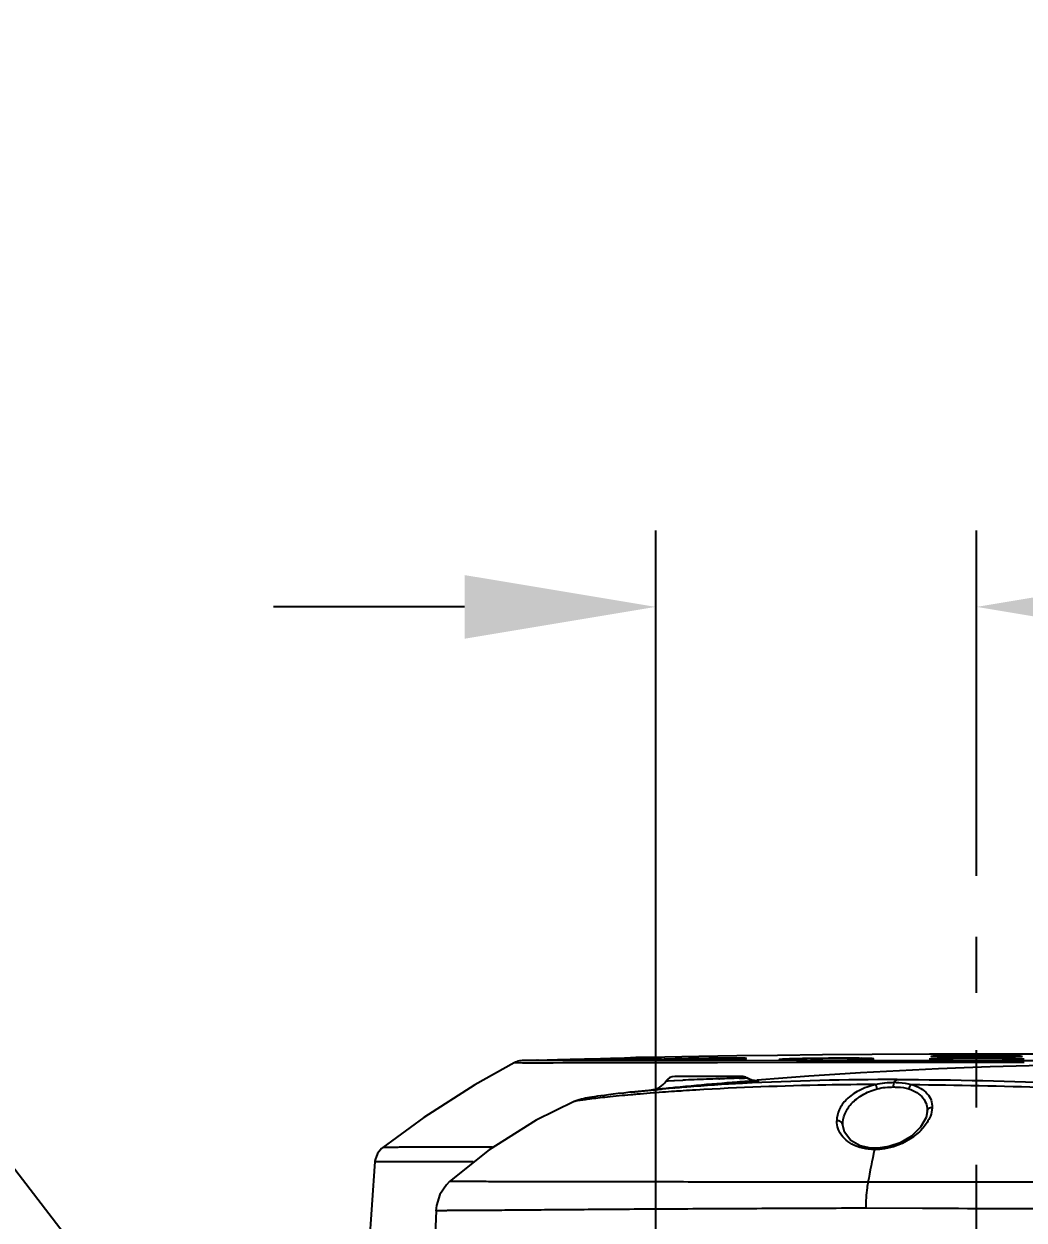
# Model space of a CAD drawing. Header units: millimetres. Extents: x 5828 to 6704, y 123 to 421.
# Drawn here: x 6422.35 to 6428.89, y 203.84 to 211.66 of the extents above; entities that cross this region are included whole.
import ezdxf
from ezdxf import colors
from ezdxf.entities.mleader import LeaderData, LeaderLine
from ezdxf.math import Vec2, Vec3

# ---------------------------------------------------------------- set-up
doc = ezdxf.new("R2010")
doc.units = ezdxf.units.MM
doc.linetypes.add('CENTER', pattern=[0.6, 0.375, -0.075, 0.075, -0.075])
for name, color, linetype in [('中心线', 7, 'Continuous'), ('外形图', 7, 'Continuous'), ('多重引线', 7, 'Continuous'), ('尺寸标注', 7, 'Continuous')]:
    doc.layers.add(name, color=color, linetype=linetype)
doc.styles.add('微软雅黑', font='msyh.ttc', dxfattribs={"height": 1.5})
doc.dimstyles.new('尺寸标注_1_15比例', dxfattribs={"dimtxt": 1.5, "dimasz": 1.25, "dimexe": 0.5, "dimexo": 0.4, "dimgap": 0.5, "dimtad": 1, "dimdec": 1, "dimlfac": 15, "dimdsep": 46, "dimtxsty": '微软雅黑', "dimcen": 0.09, "dimadec": 0, "dimazin": 0, "dimtp": 0.01, "dimtm": 0.01, "dimtfac": 1, "dimtdec": 1, "dimtofl": 0, "dimtmove": 0, "dimatfit": 3, "dimfxl": 1, "dimtolj": 1, "dimarcsym": 0})

# ---------------------------------------------------------------- blocks, each defined once
blk = doc.blocks.new('*D949')
at = {"layer": 'Defpoints', "color": 0}
for p in [(6428.5804, 207.8494), (6428.5804, 205.6903), (6426.4804, 198.7098)]:
    blk.add_point(p, dxfattribs=at)
at = {"layer": '尺寸标注', "color": 0, "lineweight": -2}
for p, q in [((6426.4804, 199.1098), (6426.4804, 208.3494)), ((6428.5804, 206.0903), (6428.5804, 208.3494)), ((6425.2304, 207.8494), (6423.9804, 207.8494)), ((6429.8304, 207.8494), (6435.766, 207.8494))]:
    blk.add_line(p, q, dxfattribs=at)
at = {"layer": '尺寸标注', "color": 0}
for points in [[(6425.2304, 207.6411), (6425.2304, 208.0577), (6426.4804, 207.8494)], [(6429.8304, 208.0577), (6429.8304, 207.6411), (6428.5804, 207.8494)]]:
    blk.add_solid(points, dxfattribs=at)
at = {"layer": '尺寸标注', "color": 0, "insert": (6433.4232, 209.1289), "char_height": 1.5, "attachment_point": 5, "style": '微软雅黑'}
blk.add_mtext('\\A1;31.5', dxfattribs=at)

msp = doc.modelspace()

# ---------------------------------------------------------------- linework, layer by layer
at = {"layer": '中心线', "linetype": 'CENTER', "ltscale": 5}
msp.add_line((6428.5804, 190.3237), (6428.5804, 205.6903), dxfattribs=at)
at = {"layer": '外形图'}
for p, q in [((6425.7158, 204.8832), (6425.6112, 204.8799)), ((6425.7038, 204.8828), (6425.8382, 204.8862)), ((6425.704, 204.8828), (6425.7038, 204.8828)), ((6425.7038, 204.8828), (6425.7048, 204.8828)), ((6425.8382, 204.8862), (6425.9218, 204.8883)), ((6425.9218, 204.8883), (6426.0138, 204.8905)), ((6425.9896, 204.8827), (6426.0105, 204.883)), ((6426.0138, 204.8878), (6426.0118, 204.8877)), ((6426.0138, 204.8905), (6426.0725, 204.892)), ((6426.0614, 204.8837), (6426.0715, 204.8839)), ((6426.0905, 204.8899), (6426.0709, 204.8894)), ((6426.0715, 204.8839), (6426.106, 204.8845)), ((6426.0719, 204.8919), (6426.15, 204.8939)), ((6426.0725, 204.892), (6426.1515, 204.8939)), ((6426.1515, 204.8939), (6426.1855, 204.8948)), ((6426.1855, 204.8948), (6426.1898, 204.8949)), ((6426.1898, 204.8949), (6426.2119, 204.8954)), ((6426.3505, 204.8995), (6426.3276, 204.899)), ((6426.3278, 204.8892), (6426.3465, 204.8897)), ((6426.3457, 204.8954), (6426.3286, 204.8951)), ((6426.349, 204.8954), (6426.3457, 204.8954)), ((6426.5402, 204.9031), (6426.3505, 204.8995)), ((6426.4564, 204.893), (6426.4635, 204.8932)), ((6426.5665, 204.8895), (6426.5463, 204.8889)), ((6426.5566, 204.8819), (6426.5676, 204.8819)), ((6426.628, 204.8912), (6426.6222, 204.8911)), ((6426.6283, 204.8822), (6426.6341, 204.8823)), ((6426.6341, 204.8823), (6426.6626, 204.8825)), ((6426.9024, 204.8864), (6426.9073, 204.8865)), ((6427.2778, 204.9139), (6427.0117, 204.9106)), ((6427.4959, 204.8818), (6427.5126, 204.8818)), ((6427.6898, 204.8832), (6427.7, 204.8834)), ((6428.6808, 204.922), (6428.2719, 204.9214)), ((6428.3884, 204.9136), (6428.3771, 204.9135)), ((6428.3776, 204.9068), (6428.384, 204.9067)), ((6428.3779, 204.8834), (6428.3833, 204.8833)), ((6428.5404, 204.9098), (6428.3784, 204.9098)), ((6428.3831, 204.894), (6428.3799, 204.8939)), ((6428.4524, 204.895), (6428.4428, 204.8949)), ((6428.4433, 204.8824), (6428.4518, 204.8824)), ((6428.4601, 204.9144), (6428.4462, 204.9142)), ((6428.4465, 204.9062), (6428.4551, 204.9061)), ((6428.5369, 204.9058), (6428.5404, 204.9058)), ((6428.5404, 204.9095), (6428.5404, 204.9058)), ((6428.7825, 204.9098), (6428.6204, 204.9098)), ((6428.6204, 204.9059), (6428.6204, 204.9095)), ((6429.0319, 204.9213), (6428.6808, 204.922)), ((6428.7185, 204.895), (6428.7014, 204.8952)), ((6428.7146, 204.9145), (6428.7019, 204.9146)), ((6428.7036, 204.9063), (6428.7145, 204.9064)), ((6428.7094, 204.8824), (6428.7176, 204.8825)), ((6428.7837, 204.9138), (6428.7731, 204.914)), ((6428.7753, 204.907), (6428.7835, 204.9071)), ((6428.7776, 204.8833), (6428.7832, 204.8834)), ((6425.6083, 204.8642), (6425.5535, 204.8645)), ((6425.7038, 204.8642), (6425.6083, 204.8642)), ((6425.6726, 204.8798), (6425.6112, 204.8799)), ((6425.7878, 204.8797), (6425.6726, 204.8798)), ((6425.8093, 204.8642), (6425.7011, 204.8642)), ((6425.8991, 204.8797), (6425.709, 204.8797)), ((6425.9102, 204.8643), (6425.7157, 204.8642)), ((6426.5757, 204.8796), (6425.8689, 204.8797)), ((6426.1029, 204.8646), (6425.874, 204.8643)), ((6426.8854, 204.8659), (6426.0724, 204.8646)), ((6427.8881, 204.8795), (6426.5683, 204.8796)), ((6427.4931, 204.8668), (6426.8661, 204.8659)), ((6427.9083, 204.8674), (6427.4016, 204.8667)), ((6430.0906, 204.8795), (6427.6969, 204.8795)), ((6428.2705, 204.8679), (6427.9068, 204.8674)), ((6428.3835, 204.868), (6428.2701, 204.8679)), ((6428.4433, 204.8681), (6428.3835, 204.868)), ((6428.8909, 204.8686), (6428.4433, 204.8681)), ((6426.549, 204.7465), (6426.658, 204.7515)), ((6427.043, 204.7765), (6426.6047, 204.7765)), ((6426.8943, 204.7605), (6426.8978, 204.7606)), ((6427.0788, 204.7462), (6427.1433, 204.7515)), ((6427.0798, 204.7377), (6427.1443, 204.7424)), ((6427.0811, 204.7409), (6427.0891, 204.7415)), ((6426.3212, 204.6734), (6426.3112, 204.6723)), ((6426.3212, 204.6734), (6426.4515, 204.6872)), ((6426.4515, 204.6872), (6426.5193, 204.6939)), ((6426.5975, 204.7012), (6426.6056, 204.7019)), ((6425.947, 204.6116), (6425.947, 204.6116)), ((6424.6948, 204.3119), (6424.6947, 204.3119)), ((6427.9172, 204.3063), (6427.9172, 204.3063)), ((6424.6435, 204.2186), (6424.5489, 202.8765)), ((6425.1319, 204.0878), (6425.1319, 204.0878)), ((6427.7313, 203.9154), (6427.7452, 203.9155)), ((6427.7452, 203.9155), (6427.855, 203.9159)), ((6427.855, 203.9159), (6428.2273, 203.9143))]:
    msp.add_line(p, q, dxfattribs=at)
for points in [[(6427.0117, 204.9106), (6426.7633, 204.9069), (6426.5402, 204.9031)], [(6428.2719, 204.9214), (6427.8978, 204.9195), (6427.571, 204.9169), (6427.2778, 204.9139)], [(6425.5535, 204.8646), (6425.2963, 204.7206), (6424.9645, 204.5085), (6424.6947, 204.312)], [(6425.5904, 204.8775), (6425.5813, 204.8754), (6425.572, 204.8726), (6425.5626, 204.8689), (6425.5535, 204.8645)], [(6425.6083, 204.8642), (6425.5654, 204.8644), (6425.5535, 204.8645)], [(6425.6113, 204.8799), (6425.6068, 204.8796), (6425.5989, 204.8789), (6425.5904, 204.8775)], [(6426.549, 204.7465), (6426.562, 204.7471), (6426.5997, 204.7489), (6426.658, 204.7515)], [(6427.144, 204.7474), (6427.1457, 204.7474), (6427.1454, 204.7474), (6427.1399, 204.7476), (6427.1266, 204.7489), (6427.1106, 204.7524), (6427.0945, 204.7581), (6427.0777, 204.7668)], [(6426.3112, 204.6723), (6426.2713, 204.6678), (6426.235, 204.6636), (6426.2021, 204.6596), (6426.1724, 204.6559), (6426.1456, 204.6524), (6426.1215, 204.6491), (6426.0999, 204.6461), (6426.0804, 204.6432), (6426.063, 204.6405), (6426.0475, 204.638), (6426.0336, 204.6356), (6426.0209, 204.6333), (6426.0088, 204.6308), (6425.9959, 204.6278), (6425.9791, 204.6233), (6425.9528, 204.614), (6425.947, 204.6116)], [(6426.4515, 204.6872), (6426.4687, 204.6889), (6426.5193, 204.6939)], [(6425.947, 204.6116), (6425.6984, 204.4894), (6425.3905, 204.295), (6425.1318, 204.0878)], [(6428.2576, 204.5453), (6428.25, 204.5072), (6428.2139, 204.4441), (6428.1534, 204.3863), (6428.0805, 204.3428), (6428.0062, 204.3168), (6427.9356, 204.3066), (6427.9172, 204.3063)], [(6427.9172, 204.3063), (6427.8874, 204.3076), (6427.8186, 204.3226), (6427.758, 204.3567), (6427.7153, 204.4116), (6427.7048, 204.4573)], [(6424.6948, 204.3119), (6424.6869, 204.3054), (6424.6597, 204.2712), (6424.6449, 204.2299), (6424.6434, 204.2187)], [(6425.1319, 204.0878), (6425.111, 204.067), (6425.0691, 204.0043), (6425.0463, 203.932), (6425.0429, 203.8977)], [(6425.0434, 203.8977), (6425.0381, 203.7425), (6425.0359, 203.6765)]]:
    msp.add_lwpolyline(points, dxfattribs=at)
for centre, radius, start, end in [((6425.7453, 224.103), 19.2219, 270.79058, 270.94205), ((6426.567, 186.5978), 18.2983, 91.55358, 91.7324), ((6426.7733, 179.1006), 25.7984, 90.98778, 91.51667), ((6425.4533, 240.7519), 35.8733, 271.04263, 271.39689), ((6425.2819, 241.5309), 36.6472, 271.45418, 271.58661), ((6425.8767, 222.7566), 17.8731, 271.50618, 271.68962), ((6426.0451, 217.1315), 12.2454, 271.67787, 271.92491), ((6426.8855, 194.4417), 10.4527, 91.44325, 91.74872), ((6426.5393, 216.2591), 11.3772, 270.14284, 270.44843), ((6427.0404, 187.6679), 17.2283, 90.4825, 91.3718), ((6426.4774, 223.777), 18.8954, 270.56168, 271.18434), ((6426.9825, 194.6959), 10.2, 90.07952, 90.48971), ((6426.6246, 217.3284), 12.4451, 271.30134, 271.56164), ((6426.8059, 210.5709), 5.6852, 271.59151, 271.8027), ((6427.4538, 211.2258), 6.344, 269.19355, 269.79663), ((6427.6627, 194.3708), 10.5242, 91.1057, 91.27823), ((6427.4773, 215.3588), 10.4771, 269.74824, 269.90604), ((6427.7117, 191.877), 13.0185, 89.76681, 91.10973), ((6427.4807, 217.3708), 12.4891, 269.90564, 270.06977), ((6427.4746, 220.2768), 15.3951, 270.14138, 270.80074), ((6427.5251, 216.6852), 11.8032, 270.84922, 271.02504), ((6427.5669, 214.3413), 9.4588, 271.02581, 271.23391), ((6427.7394, 198.8328), 6.0626, 89.16204, 89.76103), ((6427.6227, 211.7544), 6.8713, 271.23281, 271.79251), ((6428.4, 208.0566), 3.1497, 268.7024, 268.85414), ((6428.4682, 198.7768), 6.1373, 90.85078, 91.28291), ((6428.4396, 210.1009), 5.1944, 268.86847, 269.3159), ((6428.5409, 196.6905), 8.2049, 90.68543, 91.10212), ((6428.5273, 213.2376), 8.3556, 269.01261, 269.4237), ((6428.5194, 216.3678), 11.4618, 269.32344, 269.6357), ((6428.5455, 193.1166), 11.7981, 90.48191, 90.76279), ((6428.5617, 216.3624), 11.4806, 269.45154, 269.58233), ((6428.5868, 192.4081), 12.4877, 89.47414, 90.61687), ((6428.5585, 222.2022), 17.2964, 269.65753, 269.9284), ((6428.5932, 186.9934), 17.9214, 90.16856, 90.42529), ((6428.5787, 218.9733), 14.0915, 269.59047, 270.42373), ((6428.5981, 185.5149), 19.3999, 89.92803, 90.17029), ((6428.565, 225.0851), 20.1793, 269.93005, 270.15745), ((6428.5714, 223.0216), 18.1158, 270.15534, 270.41829), ((6428.6028, 187.7844), 17.1304, 89.66868, 89.93442), ((6428.5972, 216.1936), 11.3118, 270.4343, 270.56854), ((6428.6153, 217.0835), 12.1775, 270.46665, 270.75286), ((6428.6463, 194.2266), 10.6881, 89.32042, 89.63414), ((6428.6252, 213.5747), 8.6927, 270.60876, 271.00416), ((6428.6397, 197.5689), 7.3266, 88.92024, 89.38388), ((6428.6983, 210.8976), 5.991, 270.81459, 271.18876), ((6428.7153, 199.5063), 5.4079, 88.78109, 89.27467), ((6428.7523, 208.1934), 3.2863, 271.22603, 271.38282), ((6429.7037, 173.4722), 31.3839, 84.75963, 94.67944), ((6426.4377, 204.8198), 0.1333, 275.94009, 326.63987), ((6426.6047, 204.7098), 0.0667, 89.99398, 146.64129), ((6427.6622, 181.3628), 23.4102, 92.27885, 92.4586), ((6427.8642, 176.2384), 28.5386, 91.94768, 92.27506), ((6428.9958, 143.1162), 61.6801, 91.829375, 91.949254), ((6427.1472, 204.881), 0.1338, 238.69329, 250.3712), ((6427.147, 204.8808), 0.1335, 250.39666, 261.74171), ((6427.147, 204.8811), 0.1338, 261.76893, 273.84475), ((6427.366, 192.927), 11.7755, 94.90945, 95.10772), ((6427.4736, 191.6617), 13.0453, 94.52292, 94.90461), ((6427.6212, 189.7646), 14.9482, 93.9054, 94.51348), ((6428.1497, 187.6832), 17.0886, 95.2115, 95.47505), ((6427.6983, 188.647), 16.0684, 93.702, 93.90815), ((6428.7044, 183.5756), 21.2312, 95.29028, 95.67122), ((6427.7576, 187.7233), 16.9941, 93.42439, 93.70042), ((6433.467, 203.0588), 5.691, 167.42778, 169.62006), ((6427.9171, 204.6422), 0.3446, 269.2254, 270.12787)]:
    msp.add_arc(centre, radius, start, end, dxfattribs=at)
for points, knots in [([(6426.0118, 204.8877), (6426.0034, 204.8874), (6425.9876, 204.8869), (6425.9653, 204.8862), (6425.946, 204.8855), (6425.9298, 204.8848), (6425.9171, 204.8842), (6425.9086, 204.8838), (6425.9037, 204.8834), (6425.9012, 204.8833), (6425.9001, 204.883), (6425.8992, 204.883), (6425.8991, 204.8828)], [0, 0, 0, 0, 0.22256, 0.421046, 0.593217, 0.737086, 0.850831, 0.93311, 0.962133, 0.982951, 0.995544, 1, 1, 1, 1]), ([(6425.8991, 204.8828), (6425.8991, 204.8827), (6425.8999, 204.8827), (6425.9008, 204.8825), (6425.9028, 204.8824), (6425.9066, 204.8823), (6425.9134, 204.8822), (6425.9236, 204.8822), (6425.9365, 204.8822), (6425.9588, 204.8823), (6425.9768, 204.8825), (6425.9896, 204.8827)], [0, 0, 0, 0, 0.004382, 0.016772, 0.037282, 0.065887, 0.147191, 0.259966, 0.403088, 0.575328, 1, 1, 1, 1]), ([(6426.2966, 204.8977), (6426.3005, 204.8978), (6426.3072, 204.898), (6426.3151, 204.8982), (6426.3196, 204.8985), (6426.3219, 204.8984), (6426.3229, 204.8987), (6426.3238, 204.8985), (6426.3238, 204.8986)], [0, 0, 0, 0, 0.433734, 0.747146, 0.85751, 0.936511, 0.984035, 1, 1, 1, 1]), ([(6426.3238, 204.8986), (6426.3238, 204.8988), (6426.3226, 204.8984), (6426.3214, 204.8988), (6426.3183, 204.8986), (6426.3162, 204.8986), (6426.3149, 204.8986)], [0, 0, 0, 0, 0.062872, 0.25106, 0.563748, 1, 1, 1, 1]), ([(6426.4705, 204.8969), (6426.4623, 204.8969), (6426.4218, 204.8965), (6426.3813, 204.896), (6426.349, 204.8954)], [0, 0, 0, 0, 0.20213, 1, 1, 1, 1]), ([(6426.5463, 204.8888), (6426.5335, 204.8884), (6426.5154, 204.8878), (6426.493, 204.8869), (6426.48, 204.8863), (6426.47, 204.8856), (6426.4621, 204.8853), (6426.4586, 204.8844), (6426.4555, 204.8845), (6426.4555, 204.8839)], [0, 0, 0, 0, 0.423715, 0.596094, 0.739233, 0.851943, 0.93331, 0.982645, 1, 1, 1, 1]), ([(6426.4555, 204.8839), (6426.4555, 204.8838), (6426.4563, 204.8836), (6426.4582, 204.8833), (6426.4634, 204.883), (6426.4715, 204.8826), (6426.483, 204.8823), (6426.4974, 204.8821), (6426.5223, 204.8819), (6426.5424, 204.8819), (6426.5566, 204.8819)], [0, 0, 0, 0, 0.004799, 0.017405, 0.06693, 0.14866, 0.261839, 0.405189, 0.577317, 1, 1, 1, 1]), ([(6426.4635, 204.8932), (6426.4715, 204.8935), (6426.4827, 204.8939), (6426.4965, 204.8945), (6426.5044, 204.8949), (6426.5104, 204.8953), (6426.5152, 204.8954), (6426.5173, 204.896), (6426.5191, 204.8959), (6426.5191, 204.8962)], [0, 0, 0, 0, 0.429326, 0.601338, 0.743422, 0.854776, 0.934887, 0.983289, 1, 1, 1, 1]), ([(6427.0755, 204.8936), (6427.0755, 204.8938), (6427.0747, 204.894), (6427.0727, 204.8944), (6427.0671, 204.8947), (6427.0586, 204.8951), (6427.0464, 204.8954), (6427.0311, 204.8957), (6427.0047, 204.8959), (6426.9834, 204.8959), (6426.9684, 204.8959)], [0, 0, 0, 0, 0.004844, 0.017497, 0.067268, 0.149281, 0.262752, 0.40633, 0.578419, 1, 1, 1, 1]), ([(6426.9847, 204.8885), (6426.9976, 204.8889), (6427.0157, 204.8896), (6427.038, 204.8906), (6427.0511, 204.8912), (6427.0611, 204.8919), (6427.069, 204.8923), (6427.0725, 204.8932), (6427.0755, 204.8931), (6427.0755, 204.8936)], [0, 0, 0, 0, 0.42353, 0.595912, 0.739091, 0.851837, 0.933255, 0.982591, 1, 1, 1, 1]), ([(6427.3118, 204.8883), (6427.3084, 204.8881), (6427.3027, 204.8877), (6427.2948, 204.8873), (6427.2912, 204.8865), (6427.2882, 204.8864), (6427.2882, 204.8859)], [0, 0, 0, 0, 0.430327, 0.742193, 0.932169, 1, 1, 1, 1]), ([(6427.2882, 204.8859), (6427.2882, 204.8854), (6427.2907, 204.8853), (6427.2937, 204.8846), (6427.3003, 204.8843), (6427.3086, 204.8838), (6427.3196, 204.8834), (6427.3384, 204.8829), (6427.3536, 204.8826), (6427.3645, 204.8824)], [0, 0, 0, 0, 0.017812, 0.066934, 0.147864, 0.259967, 0.402426, 0.574254, 1, 1, 1, 1]), ([(6427.3592, 204.8905), (6427.3545, 204.8904), (6427.3387, 204.8898), (6427.3229, 204.8891), (6427.3118, 204.8884)], [0, 0, 0, 0, 0.295824, 1, 1, 1, 1]), ([(6427.4279, 204.8924), (6427.4216, 204.8923), (6427.3987, 204.8917), (6427.3758, 204.8911), (6427.3592, 204.8905)], [0, 0, 0, 0, 0.274374, 1, 1, 1, 1]), ([(6427.8752, 204.8937), (6427.8718, 204.8939), (6427.8561, 204.8943), (6427.8405, 204.8946), (6427.8281, 204.8948)], [0, 0, 0, 0, 0.212602, 1, 1, 1, 1]), ([(6427.8377, 204.8864), (6427.8423, 204.8866), (6427.858, 204.8871), (6427.8736, 204.8877), (6427.8846, 204.8883)], [0, 0, 0, 0, 0.295618, 1, 1, 1, 1]), ([(6427.9082, 204.8911), (6427.9082, 204.8913), (6427.9073, 204.8916), (6427.9059, 204.8919), (6427.9031, 204.8922), (6427.8976, 204.8927), (6427.8881, 204.8933), (6427.8799, 204.8936), (6427.8752, 204.8937)], [0, 0, 0, 0, 0.019391, 0.067927, 0.147308, 0.257678, 0.569786, 1, 1, 1, 1]), ([(6427.8846, 204.8883), (6427.888, 204.8885), (6427.8937, 204.8889), (6427.9016, 204.8894), (6427.9052, 204.8904), (6427.9082, 204.8906), (6427.9082, 204.8911)], [0, 0, 0, 0, 0.42949, 0.741115, 0.931407, 1, 1, 1, 1]), ([(6428.3799, 204.8939), (6428.3645, 204.8936), (6428.3428, 204.8931), (6428.3159, 204.8922), (6428.3001, 204.8915), (6428.288, 204.8908), (6428.2784, 204.8903), (6428.2741, 204.8892), (6428.2704, 204.8891), (6428.2704, 204.8884)], [0, 0, 0, 0, 0.42063, 0.592583, 0.736128, 0.849717, 0.931918, 0.981964, 1, 1, 1, 1]), ([(6428.2704, 204.8883), (6428.2704, 204.8877), (6428.2741, 204.8876), (6428.2783, 204.8867), (6428.2877, 204.8863), (6428.2996, 204.8855), (6428.3151, 204.8849), (6428.3415, 204.8841), (6428.3628, 204.8836), (6428.3779, 204.8834)], [0, 0, 0, 0, 0.017848, 0.067727, 0.149816, 0.263345, 0.40688, 0.578889, 1, 1, 1, 1]), ([(6428.2804, 204.9099), (6428.2804, 204.9096), (6428.282, 204.9096), (6428.2839, 204.9092), (6428.2881, 204.909), (6428.2911, 204.9088), (6428.2929, 204.9088)], [0, 0, 0, 0, 0.067336, 0.255935, 0.567134, 1, 1, 1, 1]), ([(6428.2929, 204.9088), (6428.2952, 204.9087), (6428.3071, 204.9082), (6428.319, 204.9079), (6428.3287, 204.9076)], [0, 0, 0, 0, 0.191462, 1, 1, 1, 1]), ([(6428.3308, 204.9126), (6428.327, 204.9125), (6428.3145, 204.9122), (6428.302, 204.9118), (6428.2934, 204.9114)], [0, 0, 0, 0, 0.307431, 1, 1, 1, 1]), ([(6428.8904, 204.8885), (6428.8904, 204.8892), (6428.8867, 204.8894), (6428.8822, 204.8905), (6428.8723, 204.891), (6428.8598, 204.8918), (6428.8435, 204.8924), (6428.8159, 204.8933), (6428.7936, 204.8938), (6428.7777, 204.8941)], [0, 0, 0, 0, 0.018124, 0.068284, 0.150616, 0.264324, 0.407948, 0.5799, 1, 1, 1, 1]), ([(6428.7832, 204.8834), (6428.7983, 204.8837), (6428.8195, 204.8842), (6428.8459, 204.8851), (6428.8613, 204.8857), (6428.8732, 204.8864), (6428.8826, 204.8869), (6428.8868, 204.8878), (6428.8904, 204.8879), (6428.8904, 204.8886)], [0, 0, 0, 0, 0.421065, 0.59304, 0.73654, 0.850043, 0.932133, 0.982049, 1, 1, 1, 1]), ([(6428.8675, 204.9119), (6428.8652, 204.912), (6428.8528, 204.9125), (6428.8403, 204.9128), (6428.8303, 204.913)], [0, 0, 0, 0, 0.191298, 1, 1, 1, 1]), ([(6428.8316, 204.908), (6428.8353, 204.9081), (6428.8474, 204.9084), (6428.8595, 204.9088), (6428.8679, 204.9092)], [0, 0, 0, 0, 0.307463, 1, 1, 1, 1]), ([(6428.8679, 204.9092), (6428.8697, 204.9093), (6428.8727, 204.9095), (6428.877, 204.9097), (6428.8788, 204.9101), (6428.8804, 204.9102), (6428.8804, 204.9104)], [0, 0, 0, 0, 0.432708, 0.743845, 0.932488, 1, 1, 1, 1]), ([(6428.0598, 204.7558), (6427.7224, 204.7558), (6427.1419, 204.7423), (6426.5628, 204.6995), (6426.3212, 204.6734)], [0, 0, 0, 0, 0.581274, 1, 1, 1, 1]), ([(6426.6056, 204.7019), (6426.6458, 204.7056), (6426.8042, 204.7195), (6426.9628, 204.7315), (6427.0811, 204.7409)], [0, 0, 0, 0, 0.253987, 1, 1, 1, 1]), ([(6427.919, 204.7235), (6427.8109, 204.7229), (6427.4186, 204.7182), (6427.0263, 204.704), (6426.7425, 204.687)], [0, 0, 0, 0, 0.275505, 1, 1, 1, 1]), ([(6427.0805, 204.7437), (6427.0582, 204.7422), (6426.9469, 204.7342), (6426.8357, 204.7246), (6426.7468, 204.7164)], [0, 0, 0, 0, 0.200135, 1, 1, 1, 1]), ([(6427.0268, 204.7649), (6427.0341, 204.7651), (6427.0443, 204.7654), (6427.0569, 204.7659), (6427.0643, 204.7661), (6427.0697, 204.7664), (6427.0743, 204.7664), (6427.0757, 204.7669), (6427.0778, 204.7665), (6427.0777, 204.7668)], [0, 0, 0, 0, 0.430537, 0.603024, 0.745472, 0.85686, 0.936667, 0.984503, 1, 1, 1, 1]), ([(6427.156, 204.7476), (6427.1556, 204.7479), (6427.1538, 204.7475), (6427.1506, 204.7478), (6427.1448, 204.7474), (6427.1372, 204.7471), (6427.1273, 204.7466), (6427.1103, 204.7456), (6427.0965, 204.7447), (6427.0867, 204.7441)], [0, 0, 0, 0, 0.018709, 0.068717, 0.149751, 0.261445, 0.403308, 0.574394, 1, 1, 1, 1]), ([(6427.0891, 204.7415), (6427.0988, 204.7423), (6427.1123, 204.7434), (6427.129, 204.7448), (6427.1387, 204.7456), (6427.1457, 204.7463), (6427.1518, 204.7468), (6427.1535, 204.7473), (6427.1562, 204.7474), (6427.156, 204.7476)], [0, 0, 0, 0, 0.433942, 0.607113, 0.749624, 0.860519, 0.939373, 0.985906, 1, 1, 1, 1]), ([(6427.919, 204.7234), (6427.8813, 204.7143), (6427.8127, 204.6899), (6427.7296, 204.6325), (6427.6764, 204.5627), (6427.6655, 204.5096), (6427.6651, 204.4851)], [0, 0, 0, 0, 0.312099, 0.578892, 0.80257, 1, 1, 1, 1]), ([(6427.9292, 204.6948), (6427.9279, 204.7005), (6427.925, 204.7103), (6427.9213, 204.7199), (6427.919, 204.7235)], [0, 0, 0, 0, 0.579048, 1, 1, 1, 1]), ([(6428.0371, 204.7073), (6428.0371, 204.7135), (6428.0378, 204.7237), (6428.0394, 204.7342), (6428.0413, 204.7378)], [0, 0, 0, 0, 0.599066, 1, 1, 1, 1]), ([(6428.0413, 204.7378), (6428.0427, 204.7404), (6428.047, 204.7477), (6428.054, 204.7551), (6428.0598, 204.7558)], [0, 0, 0, 0, 0.330233, 1, 1, 1, 1]), ([(6428.0413, 204.7378), (6428.0515, 204.7378), (6428.0894, 204.7368), (6428.1278, 204.732), (6428.1542, 204.7233)], [0, 0, 0, 0, 0.26764, 1, 1, 1, 1]), ([(6428.0598, 204.7558), (6428.4334, 204.7559), (6429.1437, 204.7377), (6429.8527, 204.6943), (6430.1885, 204.6723)], [0, 0, 0, 0, 0.526117, 1, 1, 1, 1]), ([(6426.3177, 204.6557), (6426.2665, 204.6512), (6426.1947, 204.6443), (6426.1056, 204.6345), (6426.0537, 204.6284), (6426.0122, 204.6229), (6425.9809, 204.6185), (6425.9605, 204.6148), (6425.9502, 204.613), (6425.947, 204.6116)], [0, 0, 0, 0, 0.412647, 0.579758, 0.719822, 0.832294, 0.916658, 0.972608, 1, 1, 1, 1]), ([(6426.6063, 204.7029), (6426.5684, 204.6992), (6426.5167, 204.6942), (6426.4652, 204.6884), (6426.4515, 204.6872)], [0, 0, 0, 0, 0.734978, 1, 1, 1, 1]), ([(6427.7048, 204.459), (6427.7043, 204.4829), (6427.7142, 204.5338), (6427.7593, 204.6029), (6427.8331, 204.6606), (6427.8951, 204.6856), (6427.9292, 204.6948)], [0, 0, 0, 0, 0.205866, 0.432553, 0.695788, 1, 1, 1, 1]), ([(6428.0371, 204.7073), (6428.046, 204.7073), (6428.0799, 204.7064), (6428.1141, 204.7022), (6428.1378, 204.6946)], [0, 0, 0, 0, 0.264484, 1, 1, 1, 1]), ([(6428.1378, 204.6946), (6428.1384, 204.6976), (6428.1415, 204.7082), (6428.1476, 204.7186), (6428.1542, 204.7233)], [0, 0, 0, 0, 0.275581, 1, 1, 1, 1]), ([(6428.1378, 204.6946), (6428.1727, 204.6833), (6428.2219, 204.6549), (6428.2538, 204.5939), (6428.2579, 204.5627), (6428.2576, 204.5475)], [0, 0, 0, 0, 0.544067, 0.773957, 1, 1, 1, 1]), ([(6428.1542, 204.7233), (6428.1752, 204.7172), (6428.2131, 204.702), (6428.2583, 204.6665), (6428.2849, 204.6224), (6428.2898, 204.5902), (6428.2895, 204.5745)], [0, 0, 0, 0, 0.303607, 0.559246, 0.783576, 1, 1, 1, 1]), ([(6428.1542, 204.7233), (6428.4495, 204.7212), (6429.0224, 204.7082), (6429.7168, 204.6759), (6430.2223, 204.6475), (6430.5382, 204.6292), (6430.7685, 204.6171), (6430.9231, 204.6111), (6431.0147, 204.6087), (6431.0899, 204.6084), (6431.1693, 204.6114), (6431.294, 204.6178), (6431.4665, 204.623), (6431.6701, 204.6297), (6431.8678, 204.6341), (6432.0603, 204.6376), (6432.2469, 204.6404), (6432.428, 204.6418), (6432.6041, 204.6418), (6432.7478, 204.6395), (6432.8605, 204.6371), (6432.943, 204.6344), (6433.011, 204.6318), (6433.0651, 204.63), (6433.0991, 204.6285), (6433.1265, 204.6273), (6433.146, 204.6265), (6433.1634, 204.626), (6433.178, 204.6259), (6433.1878, 204.6261), (6433.1937, 204.6268), (6433.1961, 204.6274), (6433.198, 204.628), (6433.1984, 204.6304), (6433.1961, 204.6311), (6433.1949, 204.6316)], [0, 0, 0, 0, 0.175379, 0.340201, 0.412747, 0.475982, 0.528145, 0.549642, 0.567859, 0.582575, 0.594271, 0.61506, 0.656694, 0.696757, 0.735988, 0.774153, 0.811033, 0.846843, 0.881682, 0.915604, 0.932139, 0.948607, 0.964665, 0.972521, 0.980738, 0.984876, 0.9888, 0.992322, 0.995259, 0.997428, 0.998177, 0.998701, 0.999016, 0.999208, 1, 1, 1, 1]), ([(6428.2576, 204.5475), (6428.2578, 204.5545), (6428.266, 204.5695), (6428.2815, 204.5743), (6428.2895, 204.5745)], [0, 0, 0, 0, 0.467817, 1, 1, 1, 1]), ([(6428.2895, 204.5745), (6428.2894, 204.5688), (6428.2875, 204.5445), (6428.2799, 204.5208), (6428.2721, 204.504)], [0, 0, 0, 0, 0.238128, 1, 1, 1, 1]), ([(6428.2721, 204.504), (6428.26, 204.4779), (6428.2228, 204.4258), (6428.1126, 204.3353), (6427.9971, 204.2978), (6427.9178, 204.2976)], [0, 0, 0, 0, 0.202717, 0.441806, 1, 1, 1, 1]), ([(6427.7048, 204.459), (6427.7046, 204.467), (6427.6932, 204.484), (6427.6743, 204.4866), (6427.6651, 204.4851)], [0, 0, 0, 0, 0.462725, 1, 1, 1, 1]), ([(6427.6813, 204.418), (6427.6787, 204.4234), (6427.6697, 204.4447), (6427.6653, 204.4679), (6427.6651, 204.4851)], [0, 0, 0, 0, 0.256633, 1, 1, 1, 1]), ([(6427.9124, 204.2976), (6427.8612, 204.2974), (6427.7681, 204.3158), (6427.6984, 204.3828), (6427.6813, 204.418)], [0, 0, 0, 0, 0.566711, 1, 1, 1, 1]), ([(6425.4118, 204.3136), (6425.3577, 204.3135), (6425.256, 204.3133), (6425.1134, 204.3128), (6424.991, 204.3127), (6424.8894, 204.313), (6424.8178, 204.3126), (6424.7711, 204.312), (6424.7445, 204.3118), (6424.7237, 204.3115), (6424.7088, 204.3118), (6424.6999, 204.3115), (6424.6957, 204.3123), (6424.6947, 204.312)], [0, 0, 0, 0, 0.226299, 0.425696, 0.596451, 0.738067, 0.850887, 0.896025, 0.933238, 0.962303, 0.983074, 0.995482, 1, 1, 1, 1]), ([(6427.9172, 204.3063), (6427.9161, 204.3063), (6427.9137, 204.3028), (6427.9129, 204.2998), (6427.9124, 204.2976)], [0, 0, 0, 0, 0.334904, 1, 1, 1, 1]), ([(6425.2862, 204.2174), (6425.2374, 204.2174), (6425.1457, 204.2172), (6425.0174, 204.2174), (6424.9075, 204.2177), (6424.8164, 204.2179), (6424.7523, 204.2177), (6424.7106, 204.2175), (6424.6869, 204.2174), (6424.6685, 204.2178), (6424.6553, 204.2178), (6424.6477, 204.2188), (6424.6442, 204.2183), (6424.6435, 204.2186)], [0, 0, 0, 0, 0.227903, 0.427872, 0.59898, 0.740865, 0.85322, 0.898114, 0.935135, 0.963984, 0.984412, 0.996214, 1, 1, 1, 1]), ([(6427.8691, 204.0842), (6427.6815, 204.0844), (6427.319, 204.0847), (6426.7988, 204.0851), (6426.3954, 204.0859), (6426.1023, 204.0862), (6425.9085, 204.0864), (6425.7341, 204.0864), (6425.5803, 204.0866), (6425.4484, 204.0871), (6425.3392, 204.0879), (6425.2627, 204.0885), (6425.2134, 204.0888), (6425.1854, 204.089), (6425.1634, 204.0887), (6425.1472, 204.0889), (6425.1377, 204.0877), (6425.1328, 204.0883), (6425.1318, 204.0877)], [0, 0, 0, 0, 0.205508, 0.397376, 0.570051, 0.647611, 0.718576, 0.782454, 0.838776, 0.887093, 0.927068, 0.958453, 0.970877, 0.981117, 0.989172, 0.995035, 0.998665, 1, 1, 1, 1]), ([(6427.8693, 204.0842), (6427.867, 204.072), (6427.8586, 204.0162), (6427.8555, 203.9598), (6427.855, 203.9159)], [0, 0, 0, 0, 0.221428, 1, 1, 1, 1]), ([(6432.3832, 204.0884), (6432.2471, 204.0897), (6432.0142, 204.0885), (6431.6142, 204.0889), (6431.1223, 204.0883), (6430.4543, 204.087), (6429.3496, 204.0857), (6428.4728, 204.084), (6427.8691, 204.0842)], [0, 0, 0, 0, 0.090443, 0.154773, 0.265875, 0.417293, 0.598759, 1, 1, 1, 1]), ([(6425.0433, 203.8976), (6425.0433, 203.8979), (6425.0449, 203.8977), (6425.0467, 203.8983), (6425.0508, 203.8984), (6425.0587, 203.8989), (6425.0728, 203.8993), (6425.0939, 203.8998), (6425.1211, 203.9), (6425.1542, 203.9003), (6425.1934, 203.9005), (6425.2572, 203.9008), (6425.3513, 203.9012), (6425.4807, 203.902), (6425.6314, 203.9033), (6425.8021, 203.9048), (6425.9918, 203.9063), (6426.2793, 203.9084), (6426.6758, 203.9107), (6427.1883, 203.9132), (6427.546, 203.9147), (6427.7313, 203.9154)], [0, 0, 0, 0, 0.000297, 0.001158, 0.002584, 0.004572, 0.010229, 0.018115, 0.028226, 0.040561, 0.055115, 0.071874, 0.111839, 0.160114, 0.216313, 0.279982, 0.350679, 0.428022, 0.600783, 0.793228, 1, 1, 1, 1]), ([(6428.226, 203.9143), (6428.5408, 203.9129), (6429.1561, 203.9105), (6430.0367, 203.9051), (6430.8133, 203.9014), (6431.3696, 203.8979), (6431.6938, 203.8966), (6431.8351, 203.8962), (6431.9192, 203.8958), (6431.9893, 203.896), (6432.0489, 203.8979), (6432.1031, 203.8987), (6432.2081, 203.8983), (6432.33, 203.903), (6432.4687, 203.9007), (6432.6053, 203.9007), (6432.774, 203.9025), (6432.9739, 203.9036), (6433.1703, 203.9037), (6433.363, 203.9043), (6433.552, 203.9054), (6433.707, 203.904), (6433.8291, 203.9024), (6433.9484, 203.9022), (6434.0374, 203.901), (6434.0963, 203.8982)], [0, 0, 0, 0, 0.160828, 0.314473, 0.450009, 0.557735, 0.598761, 0.615657, 0.62997, 0.641739, 0.65146, 0.660475, 0.669442, 0.705111, 0.722783, 0.740303, 0.77493, 0.808986, 0.84245, 0.875294, 0.907495, 0.939028, 0.954528, 0.969888, 1, 1, 1, 1])]:
    msp.add_open_spline(points, degree=3, knots=knots, dxfattribs=at)
for points in [[(6426.868, 204.8857), (6426.8794, 204.8859), (6426.8909, 204.8861), (6426.9024, 204.8864)], [(6428.4167, 204.9065), (6428.4041, 204.9086), (6428.3912, 204.9098), (6428.3784, 204.9098)], [(6427.0777, 204.7668), (6427.0674, 204.773), (6427.055, 204.7765), (6427.043, 204.7765)], [(6427.919, 204.7235), (6427.9587, 204.7341), (6428.0003, 204.7377), (6428.0413, 204.7378)], [(6427.9292, 204.6948), (6427.9642, 204.7041), (6428.0009, 204.7073), (6428.0371, 204.7073)]]:
    msp.add_open_spline(points, degree=3, dxfattribs=at)

# ---------------------------------------------------------------- dimensions: what is measured, and where the dimension line sits
at = {"layer": '尺寸标注'}
dim = msp.add_linear_dim(base=(6428.5804, 207.8494), p1=(6426.4804, 198.7098), p2=(6428.5804, 205.6903), dimstyle='尺寸标注_1_15比例', dxfattribs=at)
dim.commit()
dim.dimension.update_dxf_attribs({"geometry": '*D949', "text_midpoint": (6433.4232, 209.1289)})

# ---------------------------------------------------------------- leaders
at = {"layer": '多重引线'}
ml = msp.add_multileader_mtext('Standard', dxfattribs=at)
ml.set_content('\\pxqc;2×M4 depth7', style='微软雅黑')
ml.set_leader_properties()
ml.build(insert=Vec2(0, 0))
ml.multileader.update_dxf_attribs({"text_left_attachment_type": 5, "text_right_attachment_type": 5, "dogleg_length": 1, "arrow_head_size": 1.25})
ctx = ml.context
ctx.base_point, ctx.char_height, ctx.arrow_head_size, ctx.landing_gap_size, ctx.plane_origin = Vec3(6403.3102, 209.4902), 1.5, 1.25, 0.5, Vec3(6426.4804, 198.7098)
ctx.left_attachment, ctx.right_attachment, ctx.text_align_type = 5, 5, 2
notes = []
notes.append((ctx, [(0, (1, 1, 0), (6418.1972, 209.4902), (-1, 0), 1, [(0, [(6426.4804, 198.7098)], 0, [])])]))
ctx.mtext.insert, ctx.mtext.alignment, ctx.mtext.flow_direction = Vec3(6410.2537, 211.5684), 2, 5
for ctx, leaders in notes:
    for number, flags, end, landing, length, lines in leaders:
        leader = LeaderData()
        leader.index, (leader.has_last_leader_line, leader.has_dogleg_vector, leader.attachment_direction) = number, flags
        leader.last_leader_point, leader.dogleg_vector, leader.dogleg_length = Vec3(end), Vec3(landing), length
        for number, points, colour, breaks in lines:
            line = LeaderLine()
            line.index, line.vertices, line.color, line.breaks = number, Vec3.list(points), colors.encode_raw_color(colour), breaks
            leader.lines.append(line)
        ctx.leaders.append(leader)

doc.saveas('drawing.dxf')
